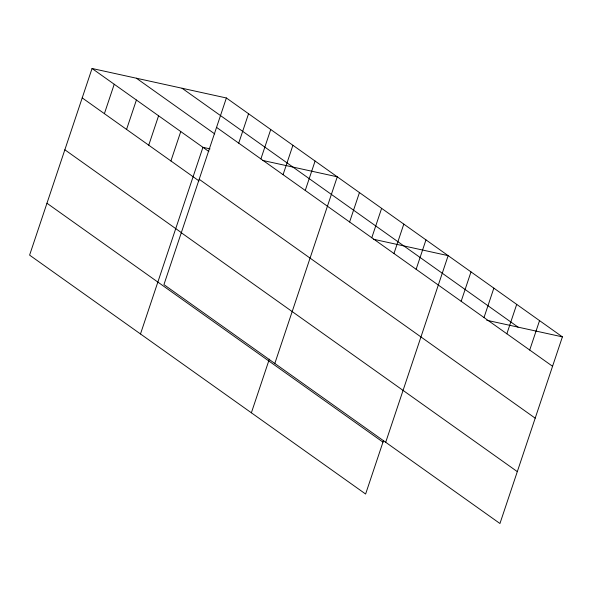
<?xml version="1.0" encoding="UTF-8"?>
<svg xmlns="http://www.w3.org/2000/svg" width="592" height="592" viewBox="0 0 592 592"><rect width="100%" height="100%" fill="white"/><g stroke="black" fill="none" stroke-linecap="round" stroke-linejoin="round"><path stroke-width="0.89" d="M226.381 97.976L163.932 284.626L499.951 523.513L562.4 336.87L226.381 97.976L92.049 68.487L29.6 255.13L365.619 494.024L383.564 440.381M104.392 113.664L114.226 84.256M126.562 129.426L136.404 100.018M148.74 145.195L158.582 115.788M170.918 160.965L180.76 131.55M140.489 333.969L202.938 147.319L210.027 148.881M238.717 143.153L248.559 113.745M260.894 158.922L270.736 129.507M283.072 174.684L292.914 145.277M305.25 190.454L315.092 161.046M251.371 412.802L269.323 359.159M274.821 363.458L337.27 176.808L262.493 160.395M349.606 221.985L359.448 192.578M371.783 237.755L381.625 208.347M393.961 253.517L403.803 224.109M416.139 269.286L425.974 239.878M385.703 442.291L448.151 255.648L373.374 239.227M461.161 301.298L471.003 271.891M484.012 317.541L493.854 288.134M506.863 333.784L516.705 304.377M529.714 350.035L539.549 320.62M486.728 320.257L562.4 336.87M182.055 88.245L518.074 327.132M216.546 127.384L552.558 366.278M136.382 78.218L214.741 133.925M92.049 68.487L208.85 151.522M199.178 179.272L535.198 418.167M82.214 97.895L199.008 180.93M64.846 149.783L181.648 232.819M181.293 232.737L517.312 471.624M46.96 203.241L382.98 442.135"/></g></svg>
